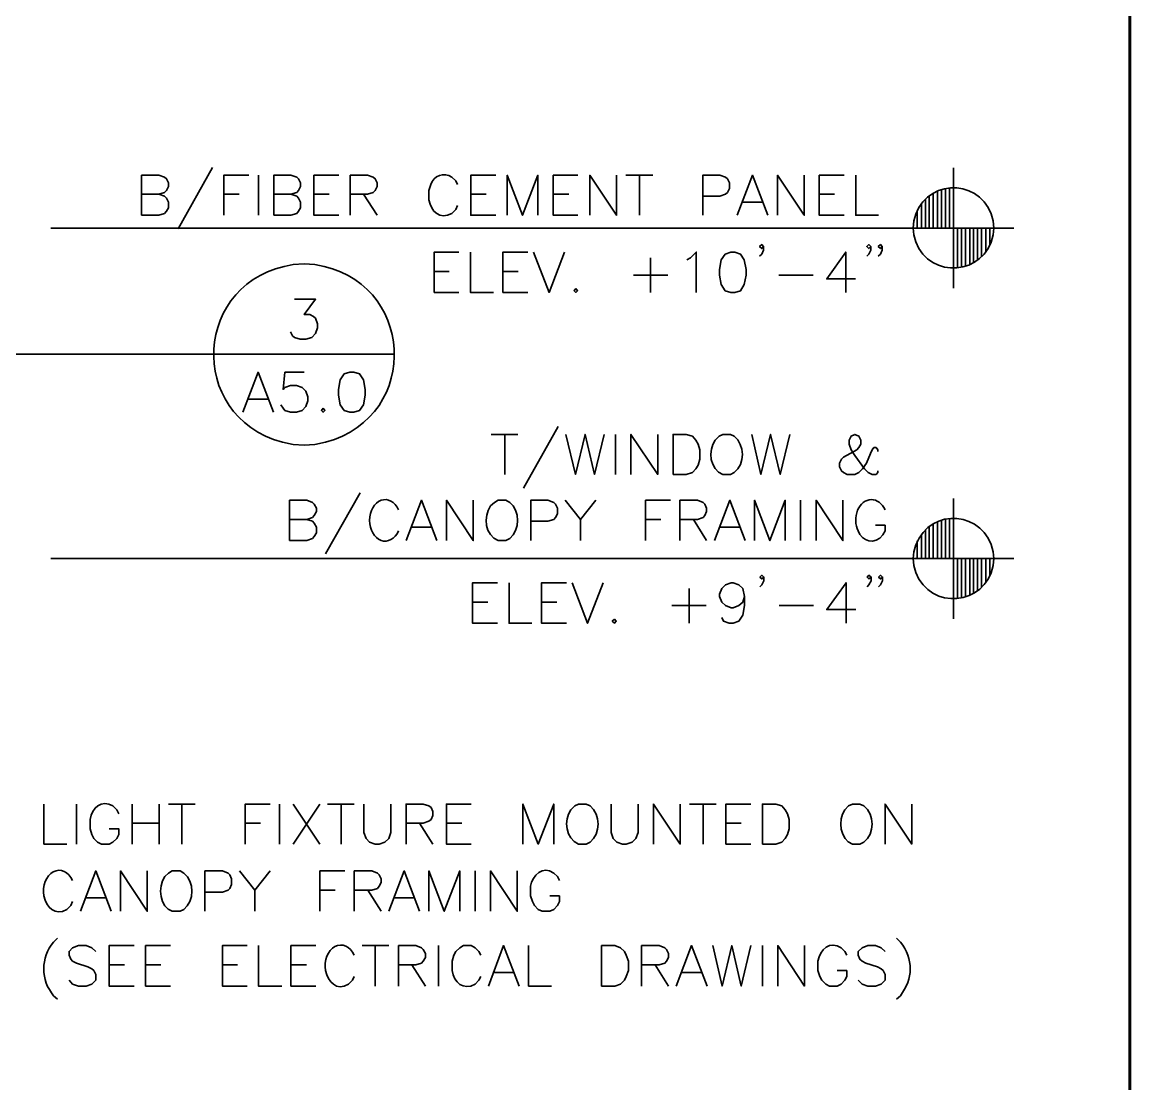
# Model space of a CAD drawing. Header units: inches. Extents: x 5 to 516, y -193 to 129.
# Drawn here: x 358.846 to 362.29, y -36.962 to -33.662 of the extents above; entities that cross this region are included whole.
import ezdxf

# ---------------------------------------------------------------- set-up
doc = ezdxf.new("R2010")
doc.units = ezdxf.units.IN
doc.header["$MEASUREMENT"] = 0
doc.layers.add('PDF5_Geometry', color=7, linetype='Continuous')

msp = doc.modelspace()

# ---------------------------------------------------------------- linework, layer by layer
at = {"layer": 'PDF5_Geometry', "lineweight": 60}
msp.add_lwpolyline([(362.2899189, -24.4323428), (362.2899189, -46.9256782), (362.2899189, -24.4323428)], dxfattribs=at)
at = {"layer": 'PDF5_Geometry', "lineweight": 35}
for points in [[(359.4376972, -34.1134541), (359.3310305, -34.3045652)], [(361.7421408, -34.1145651), (361.7421408, -34.4890096)], [(359.2176971, -34.2623426), (359.2176971, -34.1378981), (359.2710304, -34.1378981), (359.2888082, -34.1434537), (359.2954749, -34.1490092), (359.3010304, -34.1612315), (359.3010304, -34.1734537), (359.2954749, -34.1856759), (359.2888082, -34.1912315), (359.2710304, -34.196787), (359.2176971, -34.196787)], [(359.4732513, -34.2623426), (359.4732513, -34.1378981), (359.5510291, -34.1378981)], [(359.5810304, -34.1378987), (359.5810304, -34.2623431)], [(359.6288073, -34.2623426), (359.6288073, -34.1378981), (359.6821407, -34.1378981), (359.6999185, -34.1434537), (359.705474, -34.1490092), (359.7121407, -34.1612315), (359.7121407, -34.1734537), (359.705474, -34.1856759), (359.6999185, -34.1912315), (359.6821407, -34.196787), (359.6288073, -34.196787)], [(359.831029, -34.2623426), (359.7532513, -34.2623426), (359.7532513, -34.1378981), (359.831029, -34.1378981)], [(359.8665845, -34.2623426), (359.8665845, -34.1378981), (359.9199179, -34.1378981), (359.9376956, -34.1434537), (359.9443623, -34.1490092), (359.9499179, -34.1612315), (359.9499179, -34.1734537), (359.9443623, -34.1856759), (359.9376956, -34.1912315), (359.9199179, -34.196787), (359.8665845, -34.196787)], [(360.1999179, -34.1667875), (360.1943623, -34.1556764), (360.1821401, -34.1434542)], [(360.3188085, -34.2623426), (360.2410307, -34.2623426), (360.2410307, -34.1378981), (360.3188085, -34.1378981)], [(360.354364, -34.2623426), (360.354364, -34.1378981), (360.4021417, -34.2623426), (360.4499195, -34.1378981), (360.4499195, -34.2623426)], [(360.5743638, -34.2623426), (360.4976971, -34.2623426), (360.4976971, -34.1378981), (360.5743638, -34.1378981)], [(360.6110304, -34.2623426), (360.6110304, -34.1378981), (360.6943637, -34.2623426), (360.6943637, -34.1378981)], [(360.7232514, -34.1378987), (360.8065848, -34.1378987)], [(360.7654742, -34.1378987), (360.7654742, -34.2623431)], [(360.9621408, -34.2623426), (360.9621408, -34.1378981), (361.0154741, -34.1378981), (361.0332519, -34.1434537), (361.0388075, -34.1490092), (361.0454741, -34.1612315), (361.0454741, -34.1790092), (361.0388075, -34.1912315), (361.0332519, -34.196787), (361.0154741, -34.2034537), (360.9621408, -34.2034537)], [(361.0688076, -34.2623426), (361.1165854, -34.1378981), (361.1643632, -34.2623426)], [(361.1943638, -34.2623426), (361.1943638, -34.1378981), (361.2776971, -34.2623426), (361.2776971, -34.1378981)], [(361.4021408, -34.2623426), (361.324363, -34.2623426), (361.324363, -34.1378981), (361.4021408, -34.1378981)], [(361.4376962, -34.1378987), (361.4376962, -34.2623431), (361.5088074, -34.2623431)], [(360.1165845, -34.1667875), (360.111029, -34.1856764), (360.111029, -34.2145653)], [(361.6788077, -34.3023432), (361.6788077, -34.1934543)], [(361.6921417, -34.3023432), (361.6921417, -34.1867876)], [(361.7043634, -34.3023432), (361.7043634, -34.1823432)], [(361.7165851, -34.3023432), (361.7165851, -34.1790099)], [(361.728808, -34.3023432), (361.728808, -34.1778988)], [(359.2710305, -34.1967874), (359.2888083, -34.2034541), (359.295475, -34.2090096), (359.3010305, -34.2212319), (359.3010305, -34.2390096), (359.295475, -34.2501208), (359.2888083, -34.2567874), (359.2710305, -34.262343), (359.2176972, -34.262343)], [(359.4732513, -34.1967874), (359.5210291, -34.1967874)], [(359.6821408, -34.1967874), (359.6999186, -34.2034541), (359.7054741, -34.2090096), (359.7121408, -34.2212319), (359.7121408, -34.2390096), (359.7054741, -34.2501208), (359.6999186, -34.2567874), (359.6821408, -34.262343), (359.6288074, -34.262343)], [(359.7532513, -34.1967874), (359.801029, -34.1967874)], [(359.9076973, -34.1967874), (359.9499196, -34.262343)], [(360.2410307, -34.1967874), (360.2888085, -34.1967874)], [(360.4976971, -34.1967874), (360.5454749, -34.1967874)], [(361.0865858, -34.221232), (361.1465858, -34.221232)], [(361.324363, -34.1967874), (361.3721408, -34.1967874)], [(361.6421414, -34.3023432), (361.6421414, -34.2267876)], [(361.6543632, -34.3023432), (361.6543632, -34.2123432)], [(361.666586, -34.3023432), (361.666586, -34.2023432)], [(360.1821401, -34.2567875), (360.1943623, -34.2445653), (360.1999179, -34.2323431)], [(361.6243636, -34.2590099), (361.618808, -34.280121), (361.6165858, -34.3023432), (361.618808, -34.3234543), (361.6243636, -34.3445654)], [(361.6288075, -34.3023432), (361.6288075, -34.2478988)], [(361.8654747, -34.3234543), (361.8665858, -34.3023432), (361.8654747, -34.280121)], [(358.935475, -34.3023432), (361.9288086, -34.3023432)], [(361.9288078, -34.3023432), (361.5543633, -34.3023432)], [(361.6165858, -34.3023432), (361.6165858, -34.3012321)], [(361.7543636, -34.3023432), (361.7543636, -34.4256766)], [(361.7665853, -34.3023432), (361.7665853, -34.4245654)], [(361.7788071, -34.3023432), (361.7788071, -34.4212321)], [(361.792141, -34.3023432), (361.792141, -34.4167877)], [(361.8043627, -34.3023432), (361.8043627, -34.410121)], [(361.8165856, -34.3023432), (361.8165856, -34.4023432)], [(361.8288073, -34.3023432), (361.8288073, -34.3912321)], [(361.8421412, -34.3023432), (361.8421412, -34.3767877)], [(361.8543629, -34.3023432), (361.8543629, -34.3567877)], [(361.8665858, -34.3023432), (361.8665858, -34.3012321)], [(361.1510299, -34.3590098), (361.1454744, -34.3656765), (361.1388077, -34.3590098), (361.1454744, -34.3534543), (361.1510299, -34.3590098), (361.1510299, -34.3712321), (361.1454744, -34.3834543), (361.1388077, -34.3890098)], [(361.4843633, -34.3590098), (361.4788077, -34.3656765), (361.4721411, -34.3590098), (361.4788077, -34.3534543), (361.4843633, -34.3590098), (361.4843633, -34.3712321), (361.4788077, -34.3834543), (361.4721411, -34.3890098)], [(361.5199185, -34.3590098), (361.514363, -34.3656765), (361.5076963, -34.3590098), (361.514363, -34.3534543), (361.5199185, -34.3590098), (361.5199185, -34.3712321), (361.514363, -34.3834543), (361.5076963, -34.3890098)], [(360.2043619, -34.502343), (360.1276952, -34.502343), (360.1276952, -34.3767874), (360.2043619, -34.3767874)], [(360.2399185, -34.3767869), (360.2399185, -34.5023425), (360.3121407, -34.5023425)], [(360.4188067, -34.502343), (360.3410289, -34.502343), (360.3410289, -34.3767874), (360.4188067, -34.3767874)], [(360.4365851, -34.3767869), (360.4843629, -34.5023425), (360.5321407, -34.3767869)], [(360.7999184, -34.3945651), (360.7999184, -34.5023429)], [(360.9132516, -34.4012315), (360.9243627, -34.3945648), (360.9421405, -34.376787), (360.9421405, -34.5023426)], [(361.4065853, -34.5023425), (361.4065853, -34.3767869), (361.3476964, -34.4601202), (361.4365853, -34.4601202)], [(359.7565847, -34.4156763), (359.7232513, -34.413454), (359.6888069, -34.4156763)], [(360.1276952, -34.4367878), (360.1743619, -34.4367878)], [(360.3410289, -34.4367878), (360.3888067, -34.4367878)], [(360.7465849, -34.4490096), (360.8532516, -34.4490096)], [(361.198808, -34.4490096), (361.3054747, -34.4490096)], [(359.6932514, -34.5234533), (359.758807, -34.5234533), (359.7232514, -34.571231), (359.7410292, -34.571231), (359.7521403, -34.5767866), (359.758807, -34.5823421), (359.7643626, -34.6001199), (359.7643626, -34.6123422), (359.758807, -34.6301199), (359.7465848, -34.6423422), (359.728807, -34.6478977), (359.7110292, -34.6478977), (359.6932514, -34.6423422), (359.6865848, -34.6367866), (359.6810292, -34.6245644)], [(358.7143627, -34.6945653), (359.4410295, -34.6945653)], [(360.0043635, -34.6945653), (359.4410301, -34.6945653)], [(359.5321412, -34.8745648), (359.579919, -34.7501203), (359.6276968, -34.8745648)], [(359.7232513, -34.7501209), (359.6632513, -34.7501209), (359.6576958, -34.8034542), (359.6632513, -34.7978987), (359.6810291, -34.791232), (359.6988069, -34.791232), (359.7165847, -34.7978987), (359.7288069, -34.8090098), (359.7343625, -34.8267876), (359.7343625, -34.8390098), (359.7288069, -34.8567876), (359.7165847, -34.8690098), (359.6988069, -34.8745653), (359.6810291, -34.8745653), (359.6632513, -34.8690098), (359.6576958, -34.8623431), (359.6510291, -34.851232)], [(359.5499183, -34.8334542), (359.6099183, -34.8334542)], [(360.3043626, -34.9434543), (360.3876959, -34.9434543)], [(360.3465854, -34.9434543), (360.3465854, -35.0678987)], [(360.513252, -34.9190097), (360.4054743, -35.1101208)], [(360.5365856, -34.9434543), (360.5665856, -35.0678987), (360.5965856, -34.9434543), (360.6254745, -35.0678987), (360.6554745, -34.9434543)], [(360.6910294, -34.9434543), (360.6910294, -35.0678987)], [(360.7388064, -35.0678982), (360.7388064, -34.9434537), (360.8221397, -35.0678982), (360.8221397, -34.9434537)], [(361.0599183, -34.9490098), (361.0488072, -34.9434543), (361.0243627, -34.9434543), (361.0132516, -34.9490098), (361.0010294, -34.9612321)], [(361.1143636, -34.9434543), (361.1432525, -35.0678987), (361.1732525, -34.9434543), (361.2032525, -35.0678987), (361.2332525, -34.9434543)], [(361.5065857, -34.9967877), (361.5065857, -34.9912322), (361.5010302, -34.9845655), (361.4943635, -34.9845655), (361.488808, -34.9912322), (361.4832524, -35.0023433), (361.4710302, -35.0323433), (361.4588079, -35.050121), (361.4476968, -35.0623433), (361.4354746, -35.0678988), (361.4110302, -35.0678988), (361.3999191, -35.0623433), (361.3932524, -35.0567877), (361.3876968, -35.0445655), (361.3876968, -35.0323433), (361.3932524, -35.020121), (361.3999191, -35.0145655), (361.4410302, -34.9912322), (361.4476968, -34.9845655), (361.4532524, -34.9734544), (361.4532524, -34.9612322), (361.4476968, -34.9490099), (361.4354746, -34.9434544), (361.4232524, -34.9490099), (361.4176968, -34.9612322), (361.4176968, -34.9734544), (361.4232524, -34.9912322), (361.4354746, -35.0090099), (361.4654746, -35.050121), (361.4765857, -35.0623433), (361.488808, -35.0678988), (361.5010302, -35.0678988), (361.5065857, -35.0623433), (361.5065857, -35.0567877)], [(359.6554736, -34.9678985), (359.6888069, -34.9745652), (359.7232513, -34.9767874), (359.7565847, -34.9745652), (359.789918, -34.9678985)], [(361.0243627, -35.0678987), (361.0488072, -35.0678987), (361.0599183, -35.0623432)], [(359.6776965, -35.2734533), (359.6776965, -35.1478977), (359.7310299, -35.1478977), (359.7488076, -35.1545644), (359.7543632, -35.16012), (359.7610299, -35.1723422), (359.7610299, -35.1834533), (359.7543632, -35.1956755), (359.7488076, -35.2012311), (359.7310299, -35.2078978), (359.6776965, -35.2078978)], [(359.8976966, -35.1245648), (359.7899188, -35.3145648)], [(360.0399176, -35.2734533), (360.0876954, -35.1478977), (360.1354732, -35.2734533)], [(360.1654737, -35.2734533), (360.1654737, -35.1478977), (360.248807, -35.2734533), (360.248807, -35.1478977)], [(360.3621417, -35.154565), (360.3499195, -35.1478983), (360.3265862, -35.1478983), (360.314364, -35.154565), (360.3021417, -35.1656761)], [(360.4276966, -35.2734533), (360.4276966, -35.1478977), (360.4810299, -35.1478977), (360.4988077, -35.1545644), (360.5043632, -35.16012), (360.5110299, -35.1723422), (360.5110299, -35.19012), (360.5043632, -35.2012311), (360.4988077, -35.2078978), (360.4810299, -35.2134533), (360.4276966, -35.2134533)], [(360.5343634, -35.1478983), (360.5821412, -35.2078983), (360.5821412, -35.2734539)], [(360.6299196, -35.1478983), (360.5821418, -35.2078983)], [(360.7843634, -35.2734533), (360.7843634, -35.1478977), (360.8621412, -35.1478977)], [(360.8910303, -35.2734533), (360.8910303, -35.1478977), (360.9454748, -35.1478977), (360.9632525, -35.1545644), (360.9688081, -35.16012), (360.9743636, -35.1723422), (360.9743636, -35.1834533), (360.9688081, -35.1956755), (360.9632525, -35.2012311), (360.9454748, -35.2078978), (360.8910303, -35.2078978)], [(360.9988071, -35.2734533), (361.0465849, -35.1478977), (361.0943627, -35.2734533)], [(361.1232521, -35.2734533), (361.1232521, -35.1478977), (361.1710299, -35.2734533), (361.2188077, -35.1478977), (361.2188077, -35.2734533)], [(361.2665853, -35.1478983), (361.2665853, -35.2734539)], [(361.3143634, -35.2734533), (361.3143634, -35.1478977), (361.3976967, -35.2734533), (361.3976967, -35.1478977)], [(361.7421408, -35.142343), (361.7421408, -35.5167875)], [(359.7310299, -35.2078982), (359.7488077, -35.2134537), (359.7543633, -35.2190093), (359.7610299, -35.2312315), (359.7610299, -35.2490093), (359.7543633, -35.2612315), (359.7488077, -35.2667871), (359.7310299, -35.2734537), (359.6776966, -35.2734537)], [(360.7843634, -35.2078982), (360.8321412, -35.2078982)], [(360.9332519, -35.2078982), (360.9743631, -35.2734537)], [(361.5221404, -35.255676), (361.528807, -35.2434538), (361.528807, -35.225676), (361.498807, -35.225676)], [(361.6788077, -35.3290089), (361.6788077, -35.2212311)], [(361.6921417, -35.3290089), (361.6921417, -35.2145644)], [(361.7043634, -35.3290089), (361.7043634, -35.21012)], [(361.7165851, -35.3290089), (361.7165851, -35.2067866)], [(361.728808, -35.3290089), (361.728808, -35.2045644)], [(360.0576969, -35.2312317), (360.1176969, -35.2312317)], [(361.0165853, -35.2312317), (361.0765853, -35.2312317)], [(361.6421414, -35.3290089), (361.6421414, -35.2545644)], [(361.6543632, -35.3290089), (361.6543632, -35.24012)], [(361.666586, -35.3290089), (361.666586, -35.2290089)], [(360.3265862, -35.2734539), (360.3499195, -35.2734539), (360.3621417, -35.2667872)], [(361.6243636, -35.2867866), (361.618808, -35.3078978), (361.6165858, -35.3290089), (361.618808, -35.3512311), (361.6243636, -35.3723422)], [(361.6288075, -35.3290089), (361.6288075, -35.2745644)], [(358.935475, -35.3290089), (361.9288086, -35.3290089)], [(361.9288078, -35.3290089), (361.5543633, -35.3290089)], [(361.6165858, -35.3290089), (361.6165858, -35.3278978)], [(361.7543636, -35.3290089), (361.7543636, -35.4534533)], [(361.7665853, -35.3290089), (361.7665853, -35.4523422)], [(361.7788071, -35.3290089), (361.7788071, -35.4490089)], [(361.792141, -35.3290089), (361.792141, -35.4434533)], [(361.8043627, -35.3290089), (361.8043627, -35.4378978)], [(361.8165856, -35.3290089), (361.8165856, -35.4290089)], [(361.8288073, -35.3290089), (361.8288073, -35.4190089)], [(361.8421412, -35.3290089), (361.8421412, -35.4045644)], [(361.8543629, -35.3290089), (361.8543629, -35.3834533)], [(361.8654747, -35.3512311), (361.8665858, -35.3290089), (361.8654747, -35.3078978)], [(361.8665858, -35.3290089), (361.8665858, -35.3278978)], [(361.152141, -35.3867877), (361.1454743, -35.3923433), (361.1399188, -35.3867877), (361.1454743, -35.3812321), (361.152141, -35.3867877), (361.152141, -35.3990099), (361.1454743, -35.4112321), (361.1399188, -35.4167877)], [(361.4854743, -35.3867877), (361.4788077, -35.3923433), (361.4732521, -35.3867877), (361.4788077, -35.3812321), (361.4854743, -35.3867877), (361.4854743, -35.3990099), (361.4788077, -35.4112321), (361.4732521, -35.4167877)], [(361.5210296, -35.3867877), (361.5143629, -35.3923433), (361.5088074, -35.3867877), (361.5143629, -35.3812321), (361.5210296, -35.3867877), (361.5210296, -35.3990099), (361.5143629, -35.4112321), (361.5088074, -35.4167877)], [(360.3243627, -35.5301209), (360.2465849, -35.5301209), (360.2465849, -35.4045653), (360.3243627, -35.4045653)], [(360.3599182, -35.4045648), (360.3599182, -35.5301203), (360.4310293, -35.5301203)], [(360.5388063, -35.5301209), (360.4610286, -35.5301209), (360.4610286, -35.4045653), (360.5388063, -35.4045653)], [(360.5565847, -35.4045648), (360.6043625, -35.5301203), (360.6521403, -35.4045648)], [(360.9199192, -35.4223429), (360.9199192, -35.5301207)], [(361.0921412, -35.4467875), (361.0865856, -35.4645653), (361.0743634, -35.4756764), (361.0565856, -35.4823431), (361.05103, -35.4823431), (361.0332523, -35.4756764), (361.02103, -35.4645653), (361.0143634, -35.4467875), (361.0143634, -35.4401209), (361.02103, -35.4223431), (361.0332523, -35.411232), (361.05103, -35.4045653), (361.0565856, -35.4045653), (361.0743634, -35.411232), (361.0865856, -35.4223431), (361.0921412, -35.4467875), (361.0921412, -35.4756764), (361.0865856, -35.5056764), (361.0743634, -35.5234542), (361.0565856, -35.5301209), (361.0443634, -35.5301209), (361.0265856, -35.5234542), (361.02103, -35.5123431)], [(361.4076963, -35.5301203), (361.4076963, -35.4045648), (361.3476963, -35.4878981), (361.4376963, -35.4878981)], [(360.2465849, -35.4645657), (360.2943627, -35.4645657)], [(360.4610286, -35.4645657), (360.5088063, -35.4645657)], [(360.8665857, -35.4756764), (360.9732524, -35.4756764)], [(361.1999191, -35.4756764), (361.3065858, -35.4756764)], [(358.9143637, -36.0923429), (358.9143637, -36.2167873), (358.9854748, -36.2167873)], [(359.0154741, -36.0923429), (359.0154741, -36.2167873)], [(359.1465844, -36.1223428), (359.1410288, -36.1101205), (359.1288066, -36.0978983)], [(359.1888071, -36.0923429), (359.1888071, -36.2167873)], [(359.2721405, -36.0923429), (359.2721405, -36.2167873)], [(359.3010304, -36.0923429), (359.3843638, -36.0923429)], [(359.3432532, -36.0923429), (359.3432532, -36.2167873)], [(359.5399175, -36.2167879), (359.5399175, -36.0923434), (359.6176953, -36.0923434)], [(359.6465844, -36.0923429), (359.6465844, -36.2167873)], [(359.6888072, -36.0923429), (359.7721405, -36.2167873)], [(359.7721405, -36.0923429), (359.6888072, -36.2167873)], [(359.795474, -36.0923429), (359.8788074, -36.0923429)], [(359.8376968, -36.0923429), (359.8376968, -36.2167873)], [(359.9088073, -36.0923429), (359.9088073, -36.1812318), (359.9154739, -36.1990095), (359.9265851, -36.2112318), (359.9443628, -36.2167873), (359.9565851, -36.2167873), (359.9743628, -36.2112318), (359.9865851, -36.1990095), (359.9921406, -36.1812318), (359.9921406, -36.0923429)], [(360.0399176, -36.2167879), (360.0399176, -36.0923434), (360.0932509, -36.0923434), (360.1110287, -36.097899), (360.1176954, -36.1034546), (360.1232509, -36.1156768), (360.1232509, -36.127899), (360.1176954, -36.1401212), (360.1110287, -36.1456768), (360.0932509, -36.1512323), (360.0399176, -36.1512323)], [(360.2421404, -36.2167879), (360.1654737, -36.2167879), (360.1654737, -36.0923434), (360.2421404, -36.0923434)], [(360.4032531, -36.2167879), (360.4032531, -36.0923434), (360.4510309, -36.2167879), (360.4988087, -36.0923434), (360.4988087, -36.2167879)], [(360.6121407, -36.0978984), (360.5999184, -36.0923429), (360.575474, -36.0923429), (360.5643629, -36.0978984), (360.5521407, -36.1101206)], [(360.6776966, -36.0923429), (360.6776966, -36.1812318), (360.6832521, -36.1990095), (360.6954744, -36.2112318), (360.7132522, -36.2167873), (360.7243633, -36.2167873), (360.7432522, -36.2112318), (360.7543633, -36.1990095), (360.7610299, -36.1812318), (360.7610299, -36.0923429)], [(360.808808, -36.2167879), (360.808808, -36.0923434), (360.8921414, -36.2167879), (360.8921414, -36.0923434)], [(360.9210302, -36.0923429), (361.0043636, -36.0923429)], [(360.9632519, -36.0923429), (360.9632519, -36.2167873)], [(361.1121413, -36.2167879), (361.0343635, -36.2167879), (361.0343635, -36.0923434), (361.1121413, -36.0923434)], [(361.4632522, -36.0978984), (361.45103, -36.0923429), (361.4276967, -36.0923429), (361.4154744, -36.0978984), (361.4043633, -36.1101206)], [(361.528807, -36.2167879), (361.528807, -36.0923434), (361.6121404, -36.2167879), (361.6121404, -36.0923434)], [(359.0576955, -36.1401205), (359.0576955, -36.1690094), (359.063251, -36.1867872), (359.0688066, -36.1990094), (359.0810288, -36.2112317), (359.093251, -36.2167872), (359.1165844, -36.2167872), (359.1288066, -36.2112317), (359.1410288, -36.1990094), (359.1465844, -36.1867872), (359.1465844, -36.1690094), (359.1165844, -36.1690094)], [(359.1888071, -36.1512316), (359.2721405, -36.1512316)], [(359.5399175, -36.1512316), (359.5876953, -36.1512316)], [(360.0821404, -36.1512316), (360.1232515, -36.2167872)], [(360.1654737, -36.1512316), (360.2132515, -36.1512316)], [(361.0343635, -36.1512316), (361.0821413, -36.1512316)], [(360.575474, -36.2167873), (360.5999184, -36.2167873), (360.6121407, -36.2112318)], [(361.4276967, -36.2167873), (361.45103, -36.2167873), (361.4632522, -36.2112318)], [(359.0276969, -36.4256762), (359.0754747, -36.3001207), (359.1232525, -36.4256762)], [(359.1521408, -36.4256762), (359.1521408, -36.3001207), (359.2354742, -36.4256762), (359.2354742, -36.3001207)], [(359.3488066, -36.3067879), (359.3376955, -36.3001212), (359.313251, -36.3001212), (359.3010288, -36.3067879), (359.2899177, -36.317899)], [(359.4143637, -36.4256762), (359.4143637, -36.3001207), (359.4688082, -36.3001207), (359.4865859, -36.3067873), (359.4921415, -36.3123429), (359.497697, -36.3245651), (359.497697, -36.3423429), (359.4921415, -36.3545651), (359.4865859, -36.3601207), (359.4688082, -36.3656762), (359.4143637, -36.3656762)], [(359.5221405, -36.3001212), (359.5699183, -36.3601212), (359.5699183, -36.4256768)], [(359.6176967, -36.3001212), (359.5699189, -36.3601212)], [(359.7721405, -36.4256762), (359.7721405, -36.3001207), (359.8499183, -36.3001207)], [(359.8788074, -36.4256762), (359.8788074, -36.3001207), (359.9332518, -36.3001207), (359.9510296, -36.3067873), (359.9565852, -36.3123429), (359.9621407, -36.3245651), (359.9621407, -36.3356762), (359.9565852, -36.3478984), (359.9510296, -36.3545651), (359.9332518, -36.3601207), (359.8788074, -36.3601207)], [(359.9865864, -36.4256762), (360.0343642, -36.3001207), (360.082142, -36.4256762)], [(360.1110303, -36.4256762), (360.1110303, -36.3001207), (360.1588081, -36.4256762), (360.2065859, -36.3001207), (360.2065859, -36.4256762)], [(360.2543635, -36.3001212), (360.2543635, -36.4256768)], [(360.3021405, -36.4256762), (360.3021405, -36.3001207), (360.3854738, -36.4256762), (360.3854738, -36.3001207)], [(360.5165841, -36.3301212), (360.5110286, -36.3178989), (360.4988063, -36.3067878)], [(359.7721405, -36.3601211), (359.8199183, -36.3601211)], [(359.9210301, -36.3601211), (359.9621413, -36.4256766)], [(360.4265841, -36.3478989), (360.4265841, -36.3778989), (360.4332508, -36.3956767), (360.4388063, -36.4078989), (360.4510286, -36.4201212), (360.4632508, -36.4256767), (360.4865841, -36.4256767), (360.4988063, -36.4201212), (360.5110286, -36.4078989), (360.5165841, -36.3956767), (360.5165841, -36.3778989), (360.4865841, -36.3778989)], [(358.9854734, -36.4201212), (358.9976956, -36.4078989), (359.0032512, -36.3956767)], [(359.045474, -36.3834546), (359.105474, -36.3834546)], [(360.0043635, -36.3834546), (360.0643635, -36.3834546)], [(359.313251, -36.4256768), (359.3376955, -36.4256768), (359.3488066, -36.4201212)], [(358.9565842, -36.5090096), (358.9443619, -36.5212318)], [(359.0754739, -36.5501213), (359.0632517, -36.5390101), (359.0454739, -36.5323435), (359.0221405, -36.5323435), (359.0032517, -36.5390101), (358.9921405, -36.5501213), (358.9921405, -36.5623435), (358.9976961, -36.5745657), (359.0032517, -36.5801213), (359.0154739, -36.5867879), (359.0510294, -36.597899), (359.0632517, -36.6045657), (359.0688072, -36.6101213), (359.0754739, -36.6223435), (359.0754739, -36.6401213), (359.0632517, -36.6523435), (359.0454739, -36.657899), (359.0221405, -36.657899), (359.0032517, -36.6523435), (358.9921405, -36.6401213)], [(359.1943622, -36.6578981), (359.1165845, -36.6578981), (359.1165845, -36.5323425), (359.1943622, -36.5323425)], [(359.3076955, -36.6578981), (359.2299177, -36.6578981), (359.2299177, -36.5323425), (359.3076955, -36.5323425)], [(359.5454737, -36.6578981), (359.4688071, -36.6578981), (359.4688071, -36.5323425), (359.5454737, -36.5323425)], [(359.5810304, -36.5323431), (359.5810304, -36.6578986), (359.6532526, -36.6578986)], [(359.7599186, -36.6578981), (359.6821408, -36.6578981), (359.6821408, -36.5323425), (359.7599186, -36.5323425)], [(359.9032531, -36.5323431), (359.9865864, -36.5323431)], [(359.9443637, -36.5323431), (359.9443637, -36.6578986)], [(360.0165841, -36.6578981), (360.0165841, -36.5323425), (360.0699174, -36.5323425), (360.0876952, -36.5390092), (360.0932507, -36.5445647), (360.0999174, -36.5567869), (360.0999174, -36.5690092), (360.0932507, -36.5801203), (360.0876952, -36.5867869), (360.0699174, -36.5923425), (360.0165841, -36.5923425)], [(360.1410302, -36.5323431), (360.1410302, -36.6578986)], [(360.2721406, -36.562343), (360.266585, -36.5501208), (360.2543628, -36.5390096), (360.2421406, -36.532343), (360.2188072, -36.532343), (360.206585, -36.5390096), (360.1943628, -36.5501208), (360.1888072, -36.562343), (360.1832517, -36.5801208), (360.1832517, -36.6101208)], [(360.2965863, -36.6578981), (360.3432529, -36.5323425), (360.3910307, -36.6578981)], [(360.4210302, -36.5323431), (360.4210302, -36.6578986), (360.4921413, -36.6578986)], [(360.7721406, -36.6578981), (360.7721406, -36.5323425), (360.826585, -36.5323425), (360.8443628, -36.5390092), (360.8499184, -36.5445647), (360.8554739, -36.5567869), (360.8554739, -36.5690092), (360.8499184, -36.5801203), (360.8443628, -36.5867869), (360.826585, -36.5923425), (360.7721406, -36.5923425)], [(360.8799185, -36.6578981), (360.9276963, -36.5323425), (360.9754741, -36.6578981)], [(360.9932518, -36.5323431), (361.0221407, -36.6578986), (361.0521407, -36.5323431), (361.0821407, -36.6578986), (361.1121407, -36.5323431)], [(361.1476967, -36.5323431), (361.1476967, -36.6578986)], [(361.1954737, -36.6578981), (361.1954737, -36.5323425), (361.278807, -36.6578981), (361.278807, -36.5323425)], [(361.528807, -36.5501213), (361.5165848, -36.5390101), (361.498807, -36.5323435), (361.4754737, -36.5323435), (361.4576959, -36.5390101), (361.4454737, -36.5501213), (361.4454737, -36.5623435), (361.4510293, -36.5745657), (361.4576959, -36.5801213), (361.468807, -36.5867879), (361.5054737, -36.597899), (361.5165848, -36.6045657), (361.5232515, -36.6101213), (361.528807, -36.6223435), (361.528807, -36.6401213), (361.5165848, -36.6523435), (361.498807, -36.657899), (361.4754737, -36.657899), (361.4576959, -36.6523435), (361.4454737, -36.6401213)], [(361.5643634, -36.5090096), (361.5765856, -36.5212318)], [(361.4099185, -36.562343), (361.4043629, -36.5501208), (361.3921407, -36.5390096)], [(359.1165845, -36.5923429), (359.1643622, -36.5923429)], [(359.2299177, -36.5923429), (359.2776955, -36.5923429)], [(359.4688071, -36.5923429), (359.5154737, -36.5923429)], [(359.6821408, -36.5923429), (359.7299186, -36.5923429)], [(360.0576969, -36.5923429), (360.0999191, -36.6578985)], [(360.8143634, -36.5923429), (360.8554745, -36.6578985)], [(361.3199185, -36.5801208), (361.3199185, -36.6101208), (361.3265851, -36.6278985), (361.3321407, -36.6401208), (361.3443629, -36.652343), (361.3565851, -36.6578985), (361.3799185, -36.6578985), (361.3921407, -36.652343), (361.4043629, -36.6401208), (361.4099185, -36.6278985), (361.4099185, -36.6101208), (361.3799185, -36.6101208)], [(359.8610296, -36.652343), (359.8732518, -36.6401208), (359.8788074, -36.6278985)], [(360.2543628, -36.652343), (360.266585, -36.6401208), (360.2721406, -36.6278985)], [(360.3143633, -36.6156764), (360.3732522, -36.6156764)], [(360.8976967, -36.6156764), (360.9576967, -36.6156764)], [(358.9443619, -36.6878985), (358.9565842, -36.6990096)], [(361.5765856, -36.6878985), (361.5643634, -36.6990096)]]:
    msp.add_lwpolyline(points, dxfattribs=at)
for points in [[(361.0499184, -34.3767869), (361.0321406, -34.3834536), (361.0199184, -34.4012313), (361.0143628, -34.4312313), (361.0143628, -34.4490091), (361.0199184, -34.477898), (361.0321406, -34.4967869), (361.0499184, -34.5023425), (361.0621406, -34.5023425), (361.0799184, -34.4967869), (361.0910295, -34.477898), (361.0976962, -34.4490091), (361.0976962, -34.4312313), (361.0910295, -34.4012313), (361.0799184, -34.3834536), (361.0621406, -34.3767869)], [(360.5676954, -34.4901201), (360.5621399, -34.4967868), (360.5676954, -34.5023424), (360.573251, -34.4967868)], [(359.8654746, -34.7501209), (359.8476968, -34.7556764), (359.8354746, -34.7734542), (359.829919, -34.8034542), (359.829919, -34.821232), (359.8354746, -34.851232), (359.8476968, -34.8690098), (359.8654746, -34.8745653), (359.8776968, -34.8745653), (359.8954746, -34.8690098), (359.9076968, -34.851232), (359.9132524, -34.821232), (359.9132524, -34.8034542), (359.9076968, -34.7734542), (359.8954746, -34.7556764), (359.8776968, -34.7501209)], [(359.7821412, -34.8623431), (359.7765857, -34.8690097), (359.7821412, -34.8745653), (359.7876968, -34.8690097)], [(360.8699189, -35.0678982), (360.8699189, -34.9434537), (360.91103, -34.9434537), (360.9299189, -34.9490093), (360.94103, -34.9612315), (360.9476967, -34.9734537), (360.9532523, -34.9912315), (360.9532523, -35.0201204), (360.9476967, -35.0390093), (360.94103, -35.0501204), (360.9299189, -35.0623426), (360.91103, -35.0678982)], [(360.6876973, -35.517898), (360.6810307, -35.5234536), (360.6876973, -35.5301202), (360.6932529, -35.5234536)], [(361.1476967, -36.2167879), (361.1476967, -36.0923434), (361.1899189, -36.0923434), (361.2076967, -36.097899), (361.2188078, -36.1101212), (361.2254745, -36.1223434), (361.2310301, -36.1401212), (361.2310301, -36.1690101), (361.2254745, -36.1867879), (361.2188078, -36.1990101), (361.2076967, -36.2112323), (361.1899189, -36.2167879)], [(360.6476967, -36.6578981), (360.6476967, -36.5323425), (360.6888078, -36.5323425), (360.7065856, -36.5390092), (360.7188078, -36.5501203), (360.7243634, -36.5623425), (360.73103, -36.5801203), (360.73103, -36.6101203), (360.7243634, -36.627898), (360.7188078, -36.6401203), (360.7065856, -36.6523425), (360.6888078, -36.6578981)]]:
    msp.add_lwpolyline(points, close=True, dxfattribs=at)
for centre, major_axis, ratio, start_param, end_param in [((359.9748444, -35.2106047), (-0.0001422, 0.0645621), 0.750399506, 5.241955671, 10.460135823), ((361.4864162, -35.2091283), (0.0000437, 0.0632032), 0.771391912, 5.229793878, 8.428689465), ((358.9614631, -36.3627103), (-0.0001548, 0.0644259), 0.75259935, 5.240978547, 8.09018527), ((359.8370193, -36.5949321), (-0.0001548, 0.0644263), 0.75259935, 5.240978512, 8.090185312)]:
    msp.add_ellipse(centre, major_axis=major_axis, ratio=ratio, start_param=start_param, end_param=end_param, dxfattribs=at)
for points in [[(360.1821401, -34.1434542), (360.1571956, -34.1274912), (360.1260475, -34.1393616), (360.1165845, -34.1667875)], [(361.8654747, -34.280121), (361.8387895, -34.1527691), (361.6691969, -34.1407321), (361.6243636, -34.2590099)], [(360.111029, -34.2145653), (360.1173253, -34.2517505), (360.1454919, -34.2772505), (360.1821401, -34.2567875)], [(361.6243636, -34.3445654), (361.6691969, -34.4628432), (361.8387895, -34.4508062), (361.8654747, -34.3234543)], [(359.6888069, -34.4156763), (359.3788254, -34.4626577), (359.3530476, -34.8850281), (359.6554736, -34.9678985)], [(359.789918, -34.9678985), (360.092344, -34.8850281), (360.0665662, -34.4626577), (359.7565847, -34.4156763)], [(361.0599183, -35.0623432), (361.0942702, -35.0353617), (361.0935109, -34.976158), (361.0599183, -34.9490098)], [(361.0010294, -34.9612321), (360.978159, -34.9931765), (360.9837516, -35.0529173), (361.0243627, -35.0678987)], [(360.3621417, -35.2667872), (360.3949195, -35.2421206), (360.3949195, -35.1792317), (360.3621417, -35.154565)], [(360.3021417, -35.1656761), (360.2797343, -35.1999909), (360.2848825, -35.2569539), (360.3265862, -35.2734539)], [(361.8654747, -35.3078978), (361.8386599, -35.18162), (361.6713265, -35.1663978), (361.6243636, -35.2867866)], [(361.4454737, -35.2434538), (361.4567885, -35.2763797), (361.4977885, -35.2888983), (361.5221404, -35.255676)], [(361.6243636, -35.3723422), (361.6707895, -35.4920274), (361.8394191, -35.476583), (361.8654747, -35.3512311)], [(359.1288066, -36.0978983), (359.0921584, -36.0774354), (359.0639918, -36.1029354), (359.0576955, -36.1401205)], [(360.5521407, -36.1101206), (360.5299555, -36.1435095), (360.5352518, -36.2001392), (360.575474, -36.2167873)], [(360.6121407, -36.2112318), (360.6448999, -36.1829169), (360.6448814, -36.1262132), (360.6121407, -36.0978984)], [(361.4043633, -36.1101206), (361.3805485, -36.141454), (361.3894004, -36.2052132), (361.4276967, -36.2167873)], [(361.4632522, -36.2112318), (361.4971041, -36.1839725), (361.4971041, -36.1251577), (361.4632522, -36.0978984)], [(360.4988063, -36.3067878), (360.4650471, -36.2827323), (360.4335286, -36.3132693), (360.4265841, -36.3478989)], [(359.2899177, -36.317899), (359.2661399, -36.3492138), (359.2746029, -36.4140657), (359.313251, -36.4256768)], [(359.3488066, -36.4201212), (359.382177, -36.3933064), (359.3836029, -36.332862), (359.3488066, -36.3067879)], [(358.9143623, -36.3778989), (358.920603, -36.4124545), (358.9489919, -36.4423249), (358.9854734, -36.4201212)], [(358.9443619, -36.5212318), (358.9030101, -36.5685466), (358.9037323, -36.6403985), (358.9443619, -36.6878985)], [(361.3921407, -36.5390096), (361.3583814, -36.5149541), (361.3268629, -36.5454911), (361.3199185, -36.5801208)], [(361.5765856, -36.5212318), (361.6177153, -36.5723799), (361.6169005, -36.6366392), (361.5765856, -36.6878985)], [(359.7899185, -36.6101208), (359.7961592, -36.6446763), (359.8245481, -36.6745467), (359.8610296, -36.652343)], [(360.1832517, -36.6101208), (360.1895665, -36.647306), (360.2177146, -36.672806), (360.2543628, -36.652343)]]:
    msp.add_open_spline(points, degree=3, dxfattribs=at)

doc.saveas('drawing.dxf')
